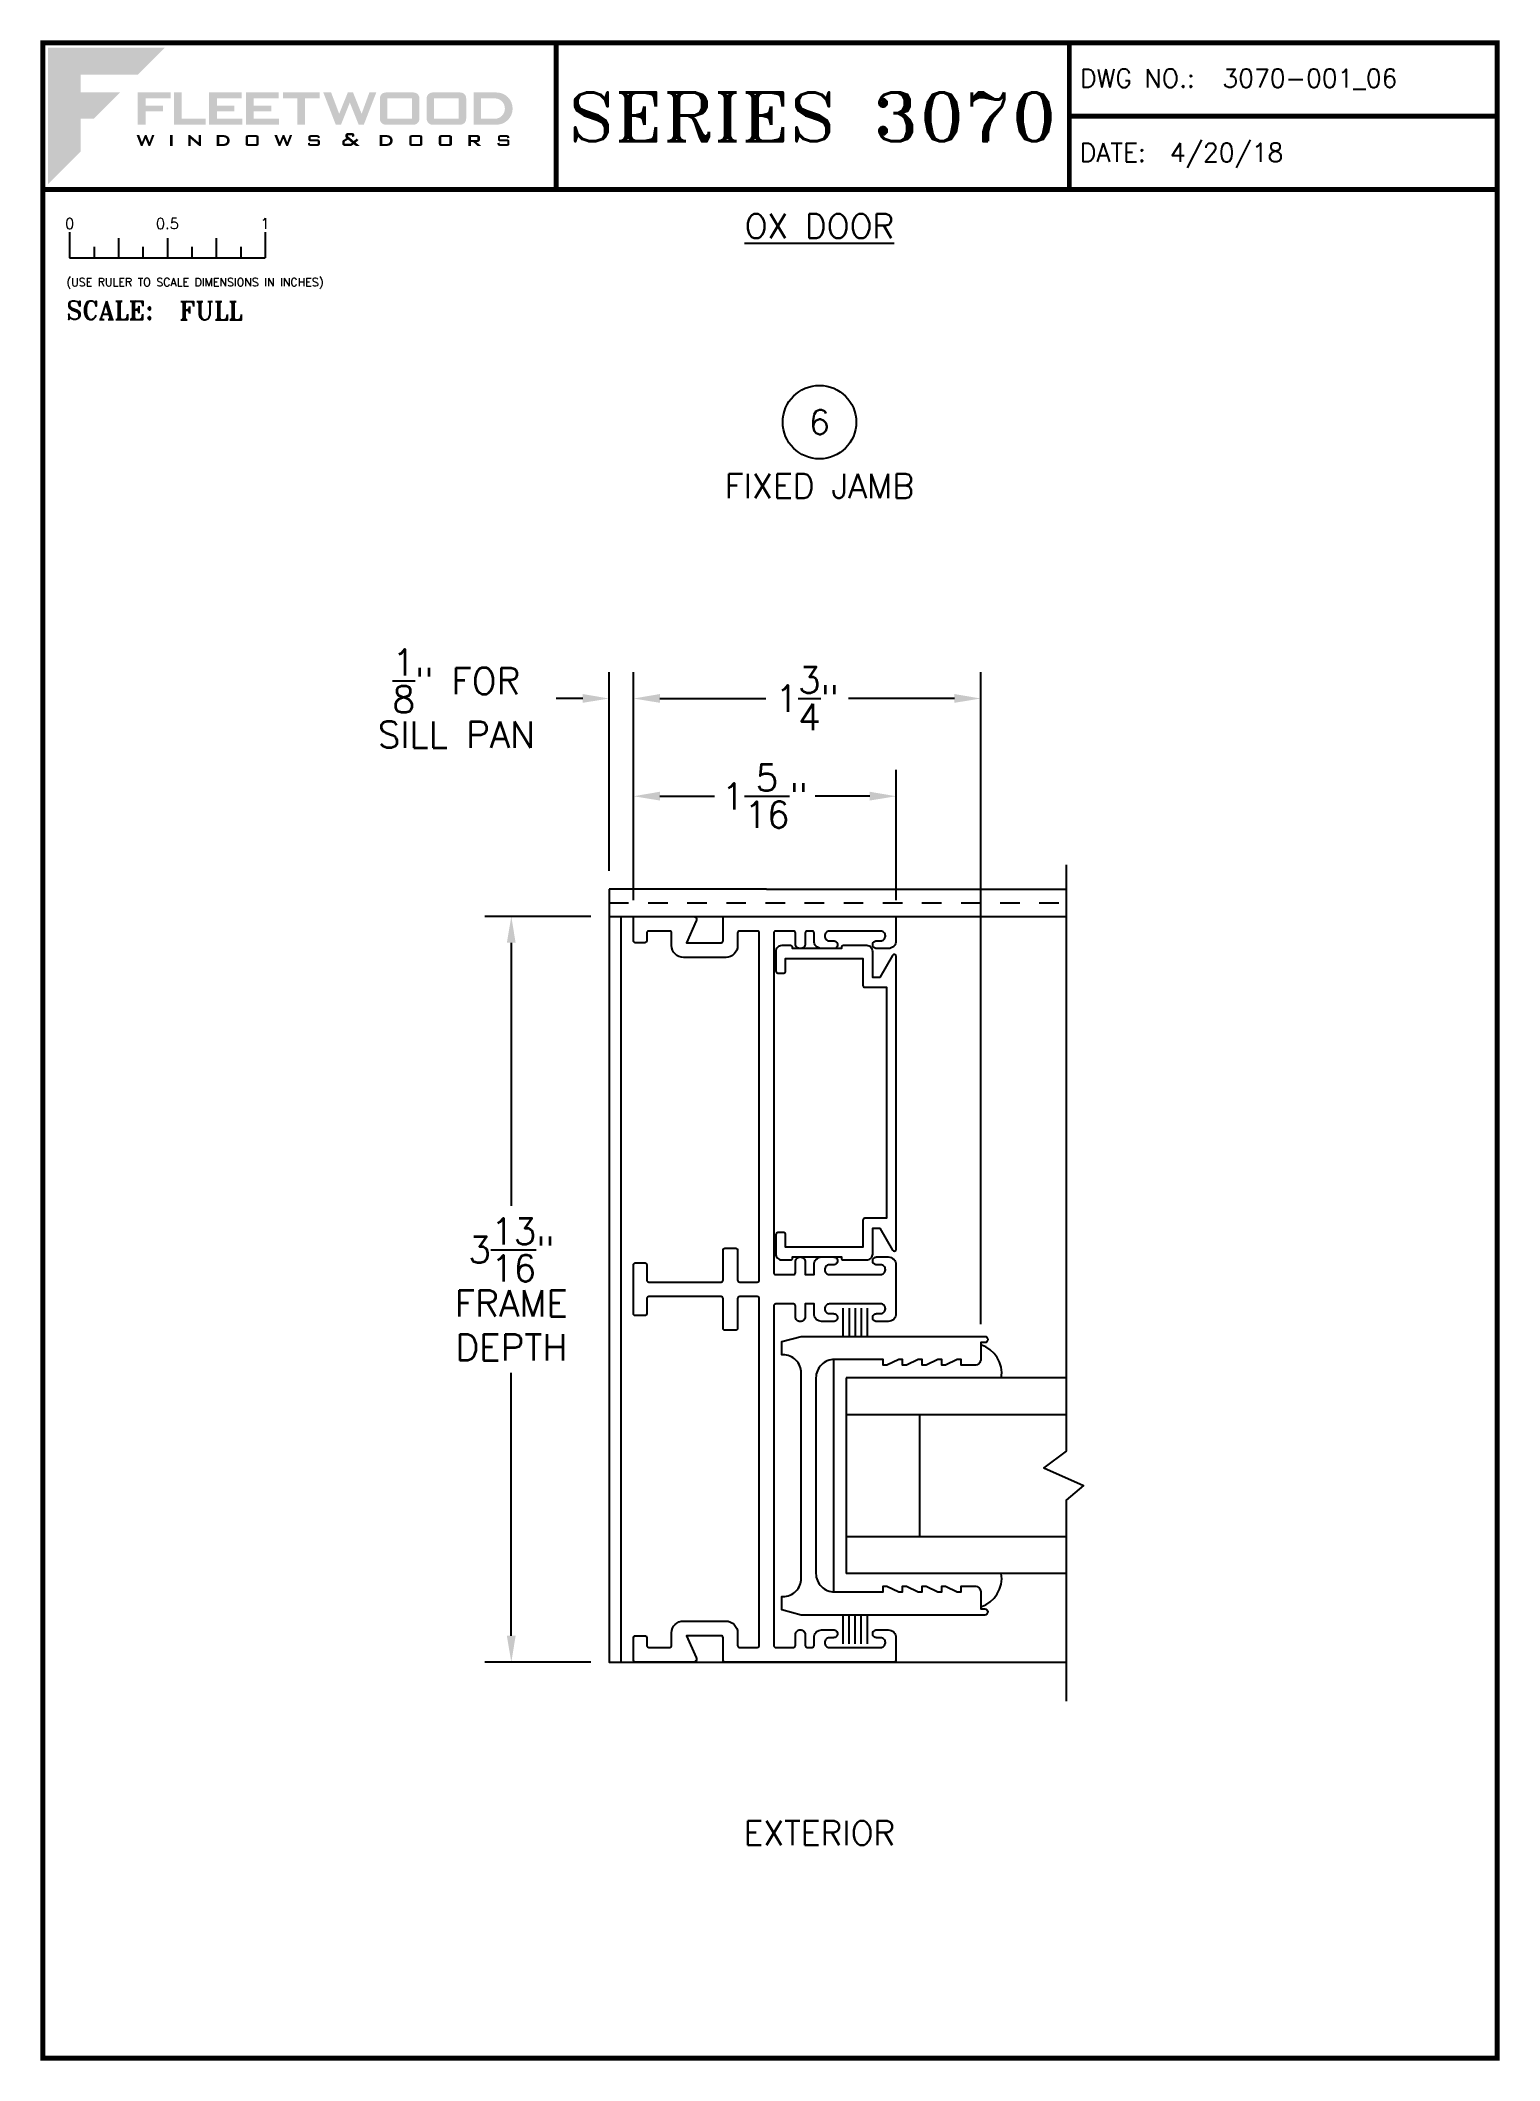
# Paper-space layout 'DETAIL 6' of a CAD drawing. Extents: x 0.3 to 7.8, y 0.1 to 10.4.
# The model-space entities are those that its viewports show. They can reach past a viewport. Long polylines and large blocks are cut down to what shows.
import ezdxf
from ezdxf.enums import TextEntityAlignment as Align

# ---------------------------------------------------------------- set-up
doc = ezdxf.new("R2010")
doc.units = 0
doc.header["$LTSCALE"] = 0.25
doc.header["$MEASUREMENT"] = 0
doc.linetypes.add('HIDDEN', pattern=[0.375, 0.25, -0.125])
doc.layers.get('0').update_dxf_attribs({"linetype": 'CONTINUOUS'})
doc.layers.get('DEFPOINTS').update_dxf_attribs({"color": 1, "linetype": 'CONTINUOUS'})
for name, color, linetype in [('DIM', 7, 'CONTINUOUS'), ('FRAME', 1, 'CONTINUOUS'), ('GLASS-VINYL', 7, 'CONTINUOUS'), ('MISC', 7, 'CONTINUOUS'), ('SEAL', 7, 'CONTINUOUS'), ('SILL-PAN', 7, 'CONTINUOUS'), ('TEXT', 7, 'CONTINUOUS'), ('VENT', 5, 'CONTINUOUS')]:
    doc.layers.add(name, color=color, linetype=linetype)
doc.layers.add('VP', color=40, linetype='CONTINUOUS', plot=False)
doc.layers.get('VP').off()
doc.styles.add('ROMANS', font='romans')
doc.styles.add('ROMANT', font='romant')
doc.styles.add('SIMPLEX-094', font='simplex.shx', dxfattribs={"height": 0.094})
doc.styles.get("Standard").update_dxf_attribs({"font": 'simplex.shx'})
doc.dimstyles.new('FULL SCALE', dxfattribs={"dimscale": 0.75, "dimtxt": 0.18, "dimasz": 0.18, "dimexe": 0.18, "dimexo": 0.125, "dimgap": 0.09, "dimtad": 0, "dimtih": 1, "dimtoh": 1, "dimdec": 4, "dimzin": 0, "dimdsep": 46, "dimlunit": 5, "dimtxsty": 'Standard', "dimcen": 0.09, "dimadec": 0, "dimazin": 0, "dimtfac": 1, "dimtdec": 4, "dimtofl": 0, "dimtmove": 0, "dimatfit": 3, "dimfxl": 0, "dimtolj": 1, "dimtzin": 0, "dimarcsym": 0})

# ---------------------------------------------------------------- blocks, each defined once
blk = doc.blocks.new('*D61')
at = {"color": 0, "lineweight": -2}
for p, q in [((3.334, 6.051), (3.334, 7.217)), ((5.11, 3.88), (5.11, 7.217)), ((3.469, 7.082), (4.01, 7.082)), ((4.975, 7.082), (4.434, 7.082))]:
    blk.add_line(p, q, dxfattribs=at)
at = {"color": 0}
for points in [[(3.469, 7.105), (3.469, 7.06), (3.334, 7.082)], [(4.975, 7.105), (4.975, 7.06), (5.11, 7.082)]]:
    blk.add_solid(points, dxfattribs=at)
at = {"layer": 'DEFPOINTS', "color": 0}
for p in [(5.11, 7.082), (3.334, 5.957), (5.11, 3.786)]:
    blk.add_point(p, dxfattribs=at)
at = {"color": 0, "insert": (4.222, 7.082), "char_height": 0.135, "attachment_point": 5}
blk.add_mtext('\\A1;1{\\H1.000000x;\\S3/4;}"', dxfattribs=at)
blk = doc.blocks.new('*D80')
at = {"color": 0, "lineweight": -2}
for p, q in [((3.209, 6.2), (3.209, 7.217)), ((3.334, 6.051), (3.334, 7.217)), ((3.074, 7.082), (2.939, 7.082)), ((3.469, 7.082), (3.604, 7.082))]:
    blk.add_line(p, q, dxfattribs=at)
at = {"color": 0}
for points in [[(3.074, 7.105), (3.074, 7.06), (3.209, 7.082)], [(3.469, 7.105), (3.469, 7.06), (3.334, 7.082)]]:
    blk.add_solid(points, dxfattribs=at)
at = {"layer": 'DEFPOINTS', "color": 0}
for p in [(3.209, 7.082), (3.209, 6.106), (3.334, 5.957)]:
    blk.add_point(p, dxfattribs=at)
at = {"color": 0, "insert": (2.428, 7.082), "char_height": 0.135, "attachment_point": 5}
blk.add_mtext('\\A1;{\\H1.000000x;\\S1/8;}" FOR\\PSILL PAN', dxfattribs=at)
blk = doc.blocks.new('*D100')
at = {"color": 0, "lineweight": -2}
for p, q in [((3.334, 6.051), (3.334, 6.717)), ((4.677, 6.051), (4.677, 6.717)), ((3.469, 6.582), (3.748, 6.582)), ((4.542, 6.582), (4.263, 6.582))]:
    blk.add_line(p, q, dxfattribs=at)
at = {"color": 0}
for points in [[(3.469, 6.605), (3.469, 6.56), (3.334, 6.582)], [(4.542, 6.605), (4.542, 6.56), (4.677, 6.582)]]:
    blk.add_solid(points, dxfattribs=at)
at = {"layer": 'DEFPOINTS', "color": 0}
for p in [(3.334, 6.582), (3.334, 5.957), (4.677, 5.957)]:
    blk.add_point(p, dxfattribs=at)
at = {"color": 0, "insert": (4.005, 6.582), "char_height": 0.135, "attachment_point": 5}
blk.add_mtext('\\A1;1{\\H1.000000x;\\S5/16;}"', dxfattribs=at)
blk = doc.blocks.new('*D101')
at = {"color": 0, "lineweight": -2}
for p, q in [((3.115, 5.967), (2.574, 5.967)), ((2.709, 5.832), (2.709, 4.487)), ((2.709, 2.286), (2.709, 3.632)), ((3.115, 2.151), (2.574, 2.151))]:
    blk.add_line(p, q, dxfattribs=at)
at = {"color": 0}
for points in [[(2.686, 5.832), (2.731, 5.832), (2.709, 5.967)], [(2.686, 2.286), (2.731, 2.286), (2.709, 2.151)]]:
    blk.add_solid(points, dxfattribs=at)
at = {"layer": 'DEFPOINTS', "color": 0}
for p in [(3.209, 5.967), (2.709, 2.151), (3.209, 2.151)]:
    blk.add_point(p, dxfattribs=at)
at = {"color": 0, "insert": (2.709, 4.059), "char_height": 0.135, "attachment_point": 5}
blk.add_mtext('\\A1;3{\\H1.000000x;\\S13/16;}"\\PFRAME\\PDEPTH', dxfattribs=at)
blk = doc.blocks.new('Fleetwood_Logo_6-10-15')
h = blk.add_hatch(color=154)
h.dxf.hatch_style = 1
h.paths.add_polyline_path([(0.2526, -0.0017), (0.0019, -0.0017), (0.0019, -0.2942), (0.0725, -0.2236), (0.0725, -0.1535), (0.1007, -0.1535), (0.1567, -0.0976), (0.0725, -0.0976), (0.0725, -0.0596), (0.1946, -0.0596)])
h = blk.add_hatch(color=251)
h.dxf.hatch_style = 1
h.paths.add_polyline_path([(0.2487, -0.1256), (0.2112, -0.1256), (0.2112, -0.1102), (0.2647, -0.1102), (0.2647, -0.0976), (0.1946, -0.0976), (0.1946, -0.1667), (0.2112, -0.1667), (0.2112, -0.1377), (0.2487, -0.1377)])
h = blk.add_hatch(color=251)
h.dxf.hatch_style = 1
h.paths.add_polyline_path([(0.2886, -0.0976), (0.272, -0.0976), (0.272, -0.1667), (0.3401, -0.1667), (0.3401, -0.1535), (0.2886, -0.1535)])
h = blk.add_hatch(color=251)
h.dxf.hatch_style = 1
h.paths.add_polyline_path([(0.4175, -0.0976), (0.3474, -0.0976), (0.3474, -0.1667), (0.4185, -0.1667), (0.4185, -0.1534), (0.364, -0.1534), (0.364, -0.1377), (0.4015, -0.1377), (0.4015, -0.1256), (0.364, -0.1256), (0.364, -0.1102), (0.4175, -0.1102)])
h = blk.add_hatch(color=251)
h.dxf.hatch_style = 1
h.paths.add_polyline_path([(0.4965, -0.0976), (0.4264, -0.0976), (0.4264, -0.1667), (0.4975, -0.1667), (0.4975, -0.1534), (0.443, -0.1534), (0.443, -0.1377), (0.4804, -0.1377), (0.4804, -0.1256), (0.443, -0.1256), (0.443, -0.1102), (0.4965, -0.1102)])
h = blk.add_hatch(color=251)
h.dxf.hatch_style = 1
h.paths.add_polyline_path([(0.5842, -0.0976), (0.5054, -0.0976), (0.5054, -0.1102), (0.5365, -0.1102), (0.5365, -0.1667), (0.5531, -0.1667), (0.5531, -0.1102), (0.5842, -0.1102)])
h = blk.add_hatch(color=251)
h.dxf.hatch_style = 1
h.paths.add_polyline_path([(0.6089, -0.0976), (0.5921, -0.0976), (0.6188, -0.1667), (0.63, -0.1667), (0.6489, -0.1192), (0.6679, -0.1667), (0.6789, -0.1667), (0.7056, -0.0976), (0.6908, -0.0976), (0.6742, -0.1433), (0.6558, -0.0976), (0.6446, -0.0976), (0.6261, -0.1433)])
h = blk.add_hatch(color=251)
h.dxf.hatch_style = 1
h.paths.add_polyline_path([(0.7853, -0.0976), (0.726, -0.0976, 0.414214), (0.7133, -0.1102), (0.7133, -0.154, 0.414214), (0.726, -0.1667), (0.7853, -0.1667, 0.414214), (0.798, -0.154), (0.798, -0.1102, 0.414214)])
h.paths.add_polyline_path([(0.7819, -0.1102), (0.7819, -0.154), (0.7294, -0.154), (0.7294, -0.1102)], flags=16)
h = blk.add_hatch(color=251)
h.dxf.hatch_style = 1
h.paths.add_polyline_path([(0.8856, -0.0976), (0.8262, -0.0976, 0.414214), (0.8136, -0.1102), (0.8136, -0.154, 0.414214), (0.8262, -0.1667), (0.8856, -0.1667, 0.414214), (0.8982, -0.154), (0.8982, -0.1102, 0.414214)])
h.paths.add_polyline_path([(0.8822, -0.1102), (0.8822, -0.154), (0.8296, -0.154), (0.8296, -0.1102)], flags=16)
h = blk.add_hatch(color=251)
h.dxf.hatch_style = 1
h.paths.add_polyline_path([(0.9632, -0.0976), (0.914, -0.0976), (0.914, -0.1667), (0.9632, -0.1667, 1)])
h.paths.add_polyline_path([(0.9301, -0.1102), (0.9593, -0.1102, -1), (0.9593, -0.154), (0.9301, -0.154)], flags=16)
h = blk.add_hatch(color=7)
h.dxf.hatch_style = 1
h.paths.add_polyline_path([(0.2301, -0.1891), (0.2251, -0.1891), (0.2196, -0.2043), (0.2134, -0.1891), (0.2097, -0.1891), (0.2035, -0.2043), (0.1978, -0.1891), (0.1922, -0.1891), (0.2011, -0.2121), (0.2048, -0.2121), (0.2112, -0.1963), (0.2175, -0.2121), (0.2212, -0.2121)])
h = blk.add_hatch(color=7)
h.dxf.hatch_style = 1
h.paths.add_polyline_path([(0.2691, -0.1891), (0.2637, -0.1891), (0.2637, -0.2118), (0.2637, -0.2121), (0.2691, -0.2121)])
h = blk.add_hatch(color=7)
h.dxf.hatch_style = 1
h.paths.add_polyline_path([(0.3077, -0.1964), (0.3259, -0.2121), (0.3298, -0.2121), (0.3298, -0.1891), (0.325, -0.1891), (0.325, -0.2047), (0.3067, -0.1891), (0.3029, -0.1891), (0.3029, -0.2121), (0.3077, -0.2121)])
h = blk.add_hatch(color=7)
h.dxf.hatch_style = 1
h.paths.add_polyline_path([(0.3801, -0.1891), (0.3637, -0.1891), (0.3637, -0.2121), (0.3801, -0.2121, 1)])
h.paths.add_polyline_path([(0.3691, -0.2079), (0.3691, -0.1933), (0.3788, -0.1933, -1), (0.3788, -0.2079)], flags=16)
h = blk.add_hatch(color=7)
h.dxf.hatch_style = 1
h.paths.add_polyline_path([(0.4537, -0.2079), (0.4537, -0.1933, 0.414214), (0.4495, -0.1891), (0.4297, -0.1891, 0.414214), (0.4255, -0.1933), (0.4255, -0.2079, 0.414214), (0.4297, -0.2121), (0.4495, -0.2121, 0.414214)])
h.paths.add_polyline_path([(0.4308, -0.2079), (0.4308, -0.1933), (0.4484, -0.1933), (0.4484, -0.2079)], flags=16)
h = blk.add_hatch(color=7)
h.dxf.hatch_style = 1
h.paths.add_polyline_path([(0.5253, -0.1891), (0.5203, -0.1891), (0.5148, -0.2043), (0.5087, -0.1891), (0.5049, -0.1891), (0.4988, -0.2043), (0.493, -0.1891), (0.4874, -0.1891), (0.4963, -0.2121), (0.5001, -0.2121), (0.5064, -0.1963), (0.5127, -0.2121), (0.5164, -0.2121)])
h = blk.add_hatch(color=7)
h.dxf.hatch_style = 1
h.paths.add_polyline_path([(0.5801, -0.1891), (0.5643, -0.1891, 0.414214), (0.56, -0.1933), (0.56, -0.1981, 0.414214), (0.5643, -0.2024), (0.58, -0.2024), (0.58, -0.2078), (0.5637, -0.2078), (0.5637, -0.2052), (0.5591, -0.2062), (0.5591, -0.2078, 0.414214), (0.5634, -0.2121), (0.5805, -0.2121, 0.414214), (0.5848, -0.2078), (0.5848, -0.2024, 0.414214), (0.5805, -0.1982), (0.5648, -0.1982), (0.5648, -0.193), (0.5798, -0.193), (0.5798, -0.1958), (0.5843, -0.1948), (0.5843, -0.1933, 0.414214)])
h = blk.add_hatch(color=7)
h.dxf.hatch_style = 1
h.paths.add_polyline_path([(0.645, -0.1913, -0.222262), (0.6447, -0.1906), (0.6447, -0.1892), (0.6535, -0.1892), (0.6535, -0.193), (0.6587, -0.1918), (0.6587, -0.189, 0.414214), (0.6544, -0.1847), (0.6437, -0.1847, 0.414214), (0.6394, -0.189), (0.6394, -0.1922, 0.222262), (0.6407, -0.1948), (0.6415, -0.1955), (0.6345, -0.1998, 0.260684), (0.6329, -0.2027), (0.6329, -0.2078, 0.414214), (0.6372, -0.2121), (0.6514, -0.2121, 0.17577), (0.6536, -0.2113), (0.657, -0.2085), (0.6614, -0.2121), (0.6699, -0.2121), (0.6613, -0.2049), (0.6676, -0.1997), (0.6637, -0.1964), (0.6574, -0.2017)])
h.paths.add_polyline_path([(0.6532, -0.2052), (0.6509, -0.2072, -0.17577), (0.6502, -0.2074), (0.6382, -0.2074), (0.6382, -0.2033, -0.260684), (0.6387, -0.2025), (0.6451, -0.1985)], flags=16)
h = blk.add_hatch(color=7)
h.dxf.hatch_style = 1
h.paths.add_polyline_path([(0.7294, -0.1891), (0.713, -0.1891), (0.713, -0.2121), (0.7294, -0.2121, 1)])
h.paths.add_polyline_path([(0.7184, -0.2079), (0.7184, -0.1933), (0.7281, -0.1933, -1), (0.7281, -0.2079)], flags=16)
h = blk.add_hatch(color=7)
h.dxf.hatch_style = 1
h.paths.add_polyline_path([(0.8045, -0.2079), (0.8045, -0.1933, 0.414214), (0.8003, -0.1891), (0.7805, -0.1891, 0.414214), (0.7763, -0.1933), (0.7763, -0.2079, 0.414214), (0.7805, -0.2121), (0.8003, -0.2121, 0.414214)])
h.paths.add_polyline_path([(0.7816, -0.2079), (0.7816, -0.1933), (0.7992, -0.1933), (0.7992, -0.2079)], flags=16)
h = blk.add_hatch(color=7)
h.dxf.hatch_style = 1
h.paths.add_polyline_path([(0.8678, -0.2079), (0.8678, -0.1933, 0.414214), (0.8636, -0.1891), (0.8438, -0.1891, 0.414214), (0.8396, -0.1933), (0.8396, -0.2079, 0.414214), (0.8438, -0.2121), (0.8636, -0.2121, 0.414214)])
h.paths.add_polyline_path([(0.8449, -0.2079), (0.8449, -0.1933), (0.8624, -0.1933), (0.8624, -0.2079)], flags=16)
h = blk.add_hatch(color=7)
h.dxf.hatch_style = 1
h.paths.add_polyline_path([(0.9277, -0.1993), (0.9277, -0.1933, 0.414214), (0.9235, -0.1891), (0.9028, -0.1891), (0.9028, -0.2121), (0.9082, -0.2121), (0.9082, -0.2035), (0.9131, -0.2035), (0.9224, -0.2121), (0.9303, -0.2121), (0.9197, -0.2035), (0.9235, -0.2035, 0.414214)])
h.paths.add_polyline_path([(0.9082, -0.1993), (0.9082, -0.1933), (0.9214, -0.1933, -0.414214), (0.9224, -0.1943), (0.9224, -0.1983, -0.414214), (0.9214, -0.1993)], flags=16)
h = blk.add_hatch(color=7)
h.dxf.hatch_style = 1
h.paths.add_polyline_path([(0.9867, -0.1982), (0.971, -0.1982), (0.971, -0.193), (0.9859, -0.193), (0.9859, -0.1958), (0.9905, -0.1948), (0.9905, -0.1933, 0.414214), (0.9863, -0.1891), (0.9705, -0.1891, 0.414214), (0.9662, -0.1933), (0.9662, -0.1981, 0.414214), (0.9705, -0.2024), (0.9862, -0.2024), (0.9862, -0.2078), (0.9699, -0.2078), (0.9699, -0.2052), (0.9653, -0.2062), (0.9653, -0.2078, 0.414214), (0.9696, -0.2121), (0.9867, -0.2121, 0.414214), (0.991, -0.2078), (0.991, -0.2024, 0.414214)])
blk = doc.blocks.new('A-SIZE_P')
at = {"const_width": 0.025}
blk.add_lwpolyline([(0.313, 0.125), (7.751, 0.125), (7.751, 10.437), (0.313, 10.437)], close=True, dxfattribs=at)
for points in [[(2.938, 10.437), (2.938, 9.687)], [(5.563, 10.437), (5.563, 9.687)], [(5.563, 10.062), (7.751, 10.062)], [(0.313, 9.687), (7.751, 9.687)]]:
    blk.add_lwpolyline(points, dxfattribs=at)
at = {"xscale": 2.387023416083395, "yscale": 2.387023416083395, "zscale": 2.387023416083395}
blk.add_blockref('Fleetwood_Logo_6-10-15', (0.334, 10.416), dxfattribs=at)
for s, style, p in [('DWG NO.:', 'SIMPLEX-094', (5.617, 10.209)), ('DATE:', 'SIMPLEX-094', (5.616, 9.829)), ('SCALE:', 'ROMANT', (0.433, 9.022))]:
    blk.add_text(s, height=0.094, dxfattribs=dict(style=style)).set_placement(p)
for tag, p, style in [('DWG_NO', (6.346, 10.209), 'SIMPLEX-094'), ('DATE', (6.077, 9.829), 'SIMPLEX-094'), ('SCALE', (1.011, 9.02), 'ROMANT')]:
    blk.add_attdef(tag, p, '', height=0.094, dxfattribs=dict(style=style))
for tag, height, style, width, p, p2 in [('DWG_NO_F', 0.094, 'SIMPLEX-094', 1.745692, (6.347, 10.209), (7.683, 10.209)), ('PRODUCT', 0.25, 'ROMANT', 1.390728, (3.001, 9.934), (5.5, 9.934))]:
    blk.add_attdef(tag, text='', height=height, dxfattribs=dict(style=style, width=width)).set_placement(p, p2, align=Align.FIT)
blk = doc.blocks.new('Full')
for p, q in [((0.137, -0.219), (0.137, -0.35)), ((0.262, -0.294), (0.262, -0.35)), ((0.387, -0.249), (0.387, -0.35)), ((0.512, -0.294), (0.512, -0.35)), ((0.637, -0.249), (0.637, -0.35)), ((0.762, -0.294), (0.762, -0.35)), ((0.887, -0.249), (0.887, -0.35)), ((1.012, -0.294), (1.012, -0.35)), ((1.137, -0.219), (1.137, -0.35)), ((0.137, -0.35), (1.137, -0.35))]:
    blk.add_line(p, q)
for s, p in [('0', (0.137, -0.219)), ('0.5', (0.637, -0.219)), ('1', (1.137, -0.219))]:
    blk.add_text(s, height=0.055).set_placement(p, align=Align.BOTTOM_CENTER)
at = {"style": 'ROMANS'}
blk.add_text('(USE RULER TO SCALE DIMENSIONS IN INCHES)', height=0.04115, dxfattribs=at).set_placement((0.12, -0.495))
blk = doc.blocks.new('sectball')
blk.add_circle((0, 0), 0.125)
blk.add_attdef('NO', text='', height=0.062).set_placement((0, 0), align=Align.MIDDLE_CENTER)
for tag, p in [('LINE1', (0, -0.2588)), ('LINE2', (0, -0.3864)), ('LINE3', (0, -0.5214))]:
    blk.add_attdef(tag, text='', height=0.078).set_placement(p, align=Align.CENTER)
blk = doc.blocks.new('2 TRACK JAMB')
at = {"color": 1}
blk.add_lwpolyline([(-0.368, 1.86), (-0.368, 1.708, -0.414214), (-0.377, 1.698), (-0.433, 1.698, -0.414214), (-0.442, 1.708), (-0.442, 1.86, 0.414214), (-0.452, 1.87), (-0.781, 1.87), (-0.822, 1.87, 0.414214), (-0.832, 1.86), (-0.832, 1.783, -0.414214), (-0.843, 1.773), (-0.891, 1.773, -0.414214), (-0.9, 1.783), (-0.9, 1.871), (-0.9, 1.963), (-0.9, 2.033, -0.414214), (-0.891, 2.043), (-0.843, 2.043, -0.414214), (-0.832, 2.033), (-0.832, 1.955, 0.414214), (-0.822, 1.945), (-0.768, 1.945), (-0.452, 1.945, 0.414214), (-0.442, 1.955), (-0.442, 2.108, -0.414214), (-0.433, 2.118), (-0.377, 2.118, -0.414214), (-0.368, 2.108), (-0.368, 1.955, 0.414214), (-0.357, 1.945), (-0.267, 1.945, 0.414214), (-0.257, 1.955), (-0.257, 2.862), (-0.257, 3.731, 0.414214), (-0.267, 3.741), (-0.357, 3.741, 0.414214), (-0.368, 3.731), (-0.368, 3.666, -0.414214), (-0.427, 3.606), (-0.645, 3.606, -0.414214), (-0.706, 3.666), (-0.706, 3.731, 0.414214), (-0.715, 3.741), (-0.822, 3.741, 0.414214), (-0.832, 3.731), (-0.832, 3.691, -0.414214), (-0.843, 3.681), (-0.891, 3.681, -0.414214), (-0.9, 3.691), (-0.9, 3.806, -0.414214), (-0.891, 3.816), (-0.594, 3.816, -0.546624), (-0.579, 3.793), (-0.63, 3.681), (-0.452, 3.681, 0.414214), (-0.442, 3.691), (-0.442, 3.806, -0.414214), (-0.433, 3.816), (0.433, 3.816, -0.414214), (0.442, 3.806), (0.442, 3.691, -0.414214), (0.403, 3.651), (0.343, 3.651, -0.414214), (0.323, 3.671), (0.323, 3.671, -0.414214), (0.343, 3.691), (0.363, 3.691, 0.414214), (0.388, 3.715), (0.388, 3.716, 0.414214), (0.363, 3.741), (0.102, 3.741, 0.414214), (0.078, 3.716), (0.078, 3.715, 0.414214), (0.102, 3.691), (0.123, 3.691, -0.414214), (0.143, 3.671), (0.143, 3.67, -0.414214), (0.123, 3.651), (0.062, 3.651, -0.414214), (0.023, 3.691), (0.023, 3.731, 0.414214), (0.013, 3.741), (-0.012, 3.741, 0.414214), (-0.022, 3.731), (-0.022, 3.676, -0.414214), (-0.047, 3.651), (-0.048, 3.651, -0.414214), (-0.072, 3.675), (-0.072, 3.731, 0.414214), (-0.082, 3.741), (-0.172, 3.741, 0.414214), (-0.183, 3.731), (-0.183, 2.862), (-0.183, 1.993, 0.414214), (-0.172, 1.983), (-0.082, 1.983, 0.414214), (-0.072, 1.993), (-0.072, 2.048, -0.414214), (-0.048, 2.073), (-0.047, 2.073, -0.414214), (-0.022, 2.048), (-0.022, 1.983), (0.023, 1.983), (0.023, 2.033, -0.414214), (0.062, 2.073), (0.123, 2.073, -0.414214), (0.143, 2.054), (0.143, 2.053, -0.414214), (0.123, 2.033), (0.102, 2.033, 0.414214), (0.078, 2.008), (0.078, 2.007, 0.414214), (0.102, 1.983), (0.363, 1.983, 0.414214), (0.388, 2.007), (0.388, 2.008, 0.414214), (0.363, 2.033), (0.343, 2.033, -0.414214), (0.323, 2.053, -0.414214), (0.343, 2.073), (0.403, 2.073, -0.414214), (0.442, 2.033), (0.442, 1.963), (0.442, 1.871), (0.442, 1.783, -0.414214), (0.403, 1.743), (0.343, 1.743, -0.414214), (0.323, 1.763), (0.323, 1.763, -0.414214), (0.343, 1.783), (0.363, 1.783, 0.414214), (0.388, 1.807), (0.388, 1.808, 0.414214), (0.363, 1.833), (0.102, 1.833, 0.414214), (0.078, 1.808), (0.078, 1.807, 0.414214), (0.102, 1.783), (0.123, 1.783, -0.414214), (0.143, 1.763), (0.143, 1.762, -0.414214), (0.123, 1.743), (0.062, 1.743, -0.414214), (0.023, 1.783), (0.023, 1.833), (-0.022, 1.833), (-0.022, 1.768, -0.414214), (-0.047, 1.743), (-0.048, 1.743, -0.414214), (-0.072, 1.767), (-0.072, 1.823, 0.414214), (-0.082, 1.833), (-0.172, 1.833, 0.414214), (-0.183, 1.823), (-0.183, 0.954), (-0.183, 0.085, 0.414214), (-0.172, 0.075), (-0.082, 0.075, 0.414214), (-0.072, 0.085), (-0.072, 0.14, -0.414214), (-0.048, 0.165), (-0.047, 0.165, -0.414214), (-0.022, 0.14), (-0.022, 0.085, 0.414214), (-0.012, 0.075), (0.013, 0.075, 0.414214), (0.023, 0.085), (0.023, 0.125, -0.414214), (0.062, 0.165), (0.123, 0.165, -0.414214), (0.143, 0.145), (0.143, 0.145, -0.414214), (0.123, 0.125), (0.102, 0.125, 0.414214), (0.078, 0.1), (0.078, 0.099, 0.414214), (0.102, 0.075), (0.363, 0.075, 0.414214), (0.388, 0.099), (0.388, 0.1, 0.414214), (0.363, 0.125), (0.343, 0.125, -0.414214), (0.323, 0.145, -0.414214), (0.343, 0.165), (0.403, 0.165, -0.414214), (0.442, 0.125), (0.442, 0.01, -0.414214), (0.433, 0), (-0.433, 0, -0.414214), (-0.442, 0.01), (-0.442, 0.125, 0.414214), (-0.452, 0.135), (-0.63, 0.135), (-0.579, 0.023, -0.546624), (-0.594, 0), (-0.891, 0, -0.414214), (-0.9, 0.01), (-0.9, 0.125, -0.414214), (-0.891, 0.135), (-0.843, 0.135, -0.414214), (-0.832, 0.125), (-0.832, 0.085, 0.414214), (-0.822, 0.075), (-0.715, 0.075, 0.414214), (-0.706, 0.085), (-0.706, 0.15, -0.414214), (-0.645, 0.21), (-0.427, 0.21, -0.414214), (-0.368, 0.15), (-0.368, 0.085, 0.414214), (-0.357, 0.075), (-0.267, 0.075, 0.414214), (-0.257, 0.085), (-0.257, 0.954), (-0.257, 1.86, 0.414214), (-0.267, 1.87), (-0.357, 1.87, 0.414214)], format="xyb", close=True, dxfattribs=at)
blk = doc.blocks.new('3710 Jamb Filler')
blk.add_lwpolyline([(-0.12, 0.774, 0.414214), (-0.15, 0.804), (-0.27, 0.804, 0.414214), (-0.28, 0.794), (-0.28, 0.789), (-0.53, 0.789), (-0.53, 0.794, 0.414214), (-0.54, 0.804), (-0.585, 0.804, 0.414214), (-0.615, 0.774), (-0.615, 0.674, 0.414214), (-0.605, 0.664), (-0.575, 0.664, 0.414214), (-0.565, 0.674), (-0.565, 0.739), (-0.17, 0.739), (-0.17, 0.601, 0.414214), (-0.16, 0.591), (-0.05, 0.591), (-0.05, -0.591), (-0.16, -0.591, 0.414214), (-0.17, -0.601), (-0.17, -0.739), (-0.565, -0.739), (-0.565, -0.674, 0.414214), (-0.575, -0.664), (-0.605, -0.664, 0.414214), (-0.615, -0.674), (-0.615, -0.774, 0.414214), (-0.585, -0.804), (-0.54, -0.804, 0.414214), (-0.53, -0.794), (-0.53, -0.789), (-0.28, -0.789), (-0.28, -0.794, 0.414214), (-0.27, -0.804), (-0.15, -0.804, 0.414214), (-0.12, -0.774), (-0.12, -0.641), (-0.084, -0.641), (-0.019, -0.754, 0.767327), (0, -0.749), (0, 0.749, 0.767327), (-0.019, 0.754), (-0.084, 0.641), (-0.12, 0.641)], format="xyb", close=True)
blk = doc.blocks.new('3008 FIXED STILE')
at = {"color": 5}
blk.add_lwpolyline([(-1.038, 0.06), (-1.002, 0.06), (-0.1, 0.06), (0, 0.034), (0, -0.034), (-0.006, -0.034, 0.414214), (-0.1, -0.128), (-0.1, -1.178, 0.414214), (-0.006, -1.272), (0, -1.272), (0, -1.339), (-0.1, -1.366), (-1.038, -1.366, -0.999996), (-1.038, -1.334), (-1.018, -1.334), (-1.018, -1.249, -0.414214), (-0.987, -1.218), (-0.918, -1.218), (-0.918, -1.248), (-0.898, -1.248), (-0.838, -1.218), (-0.818, -1.218), (-0.818, -1.248), (-0.798, -1.248), (-0.738, -1.218), (-0.718, -1.218), (-0.718, -1.248), (-0.698, -1.248), (-0.638, -1.218), (-0.618, -1.218), (-0.618, -1.248), (-0.598, -1.248), (-0.538, -1.218), (-0.518, -1.218), (-0.518, -1.248), (-0.269, -1.248, 0.414214), (-0.175, -1.154), (-0.175, -0.152, 0.414214), (-0.269, -0.058), (-0.518, -0.058), (-0.518, -0.088), (-0.538, -0.088), (-0.598, -0.058), (-0.618, -0.058), (-0.618, -0.088), (-0.638, -0.088), (-0.698, -0.058), (-0.718, -0.058), (-0.718, -0.088), (-0.738, -0.088), (-0.798, -0.058), (-0.818, -0.058), (-0.818, -0.088), (-0.838, -0.088), (-0.898, -0.058), (-0.918, -0.058), (-0.918, -0.088), (-0.987, -0.088, -0.414214), (-1.018, -0.057), (-1.018, 0.028), (-1.038, 0.028, -0.999996), (-1.038, 0.06)], format="xyb", dxfattribs=at)

msp = doc.modelspace()

# ---------------------------------------------------------------- linework, layer by layer
at = {"layer": 'GLASS-VINYL'}
for p, q in [((5.637, 8.865), (5.637, 7.675)), ((6.826, 8.77), (5.702, 8.77)), ((5.702, 8.77), (5.702, 7.77)), ((6.826, 8.582), (5.702, 8.582)), ((6.077, 8.582), (6.077, 7.957)), ((6.826, 7.957), (5.702, 7.957)), ((6.826, 7.77), (5.702, 7.77))]:
    msp.add_line(p, q, dxfattribs=at)
for centre, start, end in [((6.344, 8.794), 350.7597, 72.6458), ((6.344, 7.745), 287.3542, 9.2403)]:
    msp.add_arc(centre, 0.153, start, end, dxfattribs=at)
at = {"layer": 'MISC', "color": 7}
for points in [[(6.826, 11.396), (6.826, 8.395), (6.712, 8.311), (6.916, 8.219), (6.826, 8.145), (6.826, 7.116)], [(7.063, 11.396), (7.063, 8.395), (6.949, 8.311), (7.153, 8.219), (7.063, 8.145), (7.063, 7.116)]]:
    msp.add_lwpolyline(points, dxfattribs=at)
at = {"layer": 'SEAL'}
for p, q in [((5.685, 9.127), (5.685, 8.983)), ((5.716, 9.127), (5.716, 8.983)), ((5.747, 9.127), (5.747, 8.983)), ((5.778, 9.127), (5.778, 8.983)), ((5.809, 9.127), (5.809, 8.983)), ((5.686, 7.409), (5.686, 7.557)), ((5.717, 7.409), (5.717, 7.557)), ((5.748, 7.409), (5.748, 7.557)), ((5.779, 7.409), (5.779, 7.557)), ((5.81, 7.409), (5.81, 7.557))]:
    msp.add_line(p, q, dxfattribs=at)
at = {"layer": 'SILL-PAN'}
for p, q in [((5.294, 11.271), (4.489, 11.271)), ((5.294, 11.271), (6.826, 11.271)), ((4.489, 11.132), (6.826, 11.132)), ((4.489, 7.316), (6.826, 7.316))]:
    msp.add_line(p, q, dxfattribs=at)
at = {"layer": 'SILL-PAN', "linetype": 'HIDDEN'}
msp.add_line((4.489, 11.201), (6.826, 11.201), dxfattribs=at)
at = {"layer": 'SILL-PAN'}
msp.add_lwpolyline([(4.489, 11.271), (4.489, 7.316), (4.551, 7.316), (4.551, 11.132)], dxfattribs=at)

# ---------------------------------------------------------------- block references
at = {"layer": 'FRAME'}
for name, p in [('2 TRACK JAMB', (5.514, 7.316)), ('3710 Jamb Filler', (5.957, 10.178))]:
    msp.add_blockref(name, p, dxfattribs=at)
at = {"layer": 'VENT', "rotation": 180}
msp.add_blockref('3008 FIXED STILE', (5.372, 7.617), dxfattribs=at)

psp = doc.layouts.new('DETAIL 6')

# ---------------------------------------------------------------- block references
at = {"layer": 'DIM'}
ref = psp.add_blockref('A-SIZE_P', (0, 0), dxfattribs=at)
ref.add_attrib('DATE', '4/20/18', (6.07741, 9.82884), dxfattribs={"layer": '0', "height": 0.094, "style": 'SIMPLEX-094'})
ref.add_attrib('SCALE', 'FULL', (1.01101, 9.02035), dxfattribs={"layer": '0', "height": 0.094, "style": 'ROMANT'})
ref.add_attrib('PRODUCT', 'SERIES 3070', dxfattribs={"layer": '0', "height": 0.25, "style": 'ROMANT', "width": 0.981308}).set_placement((3.0005, 9.93352), (5.5005, 9.93352), align=Align.FIT)
ref.add_attrib('DWG_NO', '3070-001_06', (6.34634, 10.20879), dxfattribs={"layer": '0', "height": 0.094, "style": 'SIMPLEX-094'})
psp.add_blockref('Full', (0.313, 9.687), dxfattribs=at)
at = {"layer": 'TEXT'}
ref = psp.add_blockref('sectball', (4.28504, 8.49621), dxfattribs=dict(at, xscale=1.503999999999998, yscale=1.503999999999998, zscale=1.503999999999998))
ref.add_attrib('NO', '6', dxfattribs={"layer": '0', "height": 0.125}).set_placement((4.28504, 8.49621), align=Align.MIDDLE_CENTER)
ref.add_attrib('LINE1', 'FIXED JAMB', dxfattribs={"layer": '0', "height": 0.125}).set_placement((4.28504, 8.10693), align=Align.CENTER)

# ---------------------------------------------------------------- texts
psp.add_text('EXTERIOR', height=0.124, dxfattribs=at).set_placement((4.28504, 1.21509), align=Align.CENTER)
at = {"layer": 'TEXT', "insert": (4.28504, 9.4995), "char_height": 0.124, "width": 1.2194, "attachment_point": 5}
psp.add_mtext('{\\LOX DOOR}', dxfattribs=at)

# ---------------------------------------------------------------- dimensions: what is measured, and where the dimension line sits
dim = psp.add_linear_dim(base=(3.20887, 7.0825), p1=(3.33387, 5.95729), p2=(3.20887, 6.10629), text='<> FOR\\PSILL PAN', dimstyle='FULL SCALE', override={"dimpost": '"'})
dim.commit()
dim.dimension.update_dxf_attribs({"geometry": '*D80', "text_midpoint": (2.4278, 7.0825)})
for base, p1, p2, picture, middle in [((5.10977, 7.0825), (3.33387, 5.95729), (5.10977, 3.78629), '*D61', (4.22182, 7.0825)), ((3.33387, 6.5825), (4.67687, 5.95729), (3.33387, 5.95729), '*D100', (4.00537, 6.5825))]:
    dim = psp.add_linear_dim(base=base, p1=p1, p2=p2, dimstyle='FULL SCALE', override={"dimpost": '"'})
    dim.commit()
    dim.dimension.update_dxf_attribs({"geometry": picture, "text_midpoint": middle})
dim = psp.add_linear_dim(base=(2.70887, 2.15129), p1=(3.20887, 5.96729), p2=(3.20887, 2.15129), angle=90, text='<>\\PFRAME\\PDEPTH', dimstyle='FULL SCALE', override={"dimpost": '"'})
dim.commit()
dim.dimension.update_dxf_attribs({"geometry": '*D101', "text_midpoint": (2.70887, 4.05929), "dimtype": 160})

# ---------------------------------------------------------------- viewports
at = {"layer": 'VP'}
psp.add_viewport(center=(4.3047, 4.07193), size=(2.69548, 4.513256), view_center_point=(5.5846, 9.23651), view_height=4.513256, dxfattribs=at)

doc.saveas('drawing.dxf')
